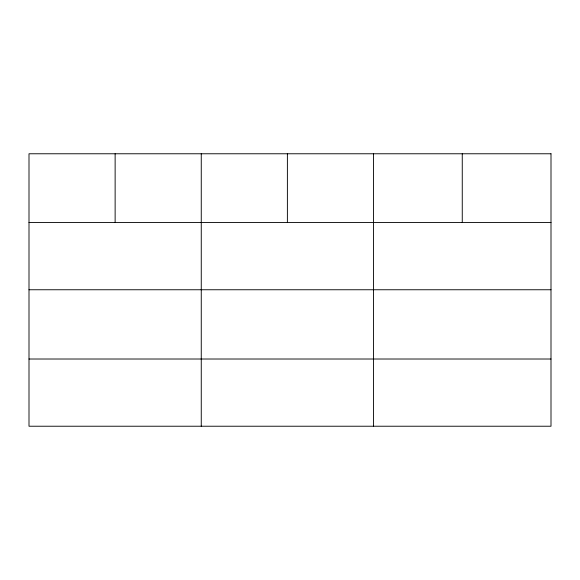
<?xml version="1.0" encoding="UTF-8"?>
<svg xmlns="http://www.w3.org/2000/svg" width="580" height="580" viewBox="0 0 580 580"><rect width="100%" height="100%" fill="white"/><g stroke="black" fill="none" stroke-linecap="round" stroke-linejoin="round"><path stroke-width="0.87" d="M29 222.531L551 222.531M29 289.754L551 289.754M29 359.013L551 359.013M462.26 153.772L462.26 222.531M373.52 153.772L373.52 426.227M287.39 153.772L287.39 222.531M201.26 153.772L201.26 426.227M115.13 153.772L115.13 222.531M551 153.772L29 153.772L29 426.227L551 426.227L551 153.772"/></g></svg>
